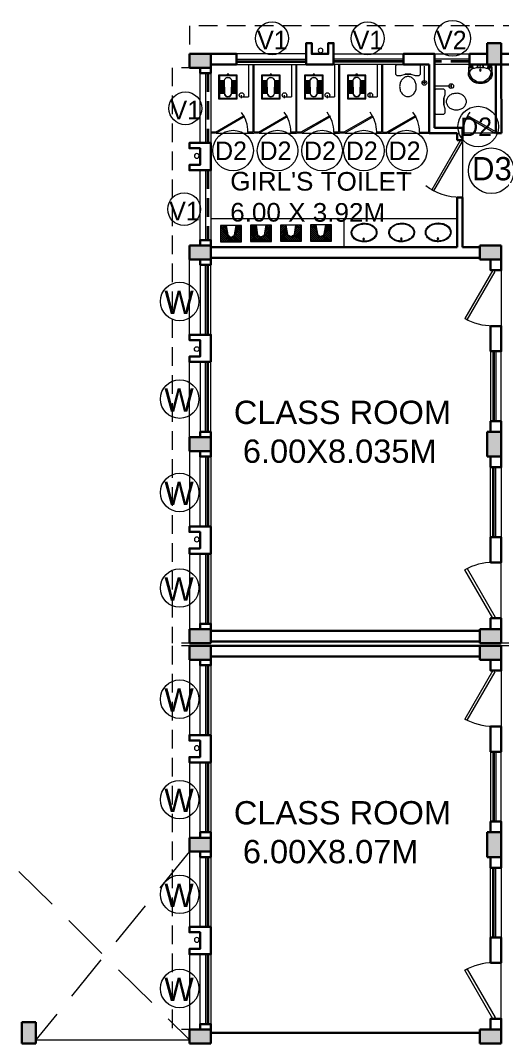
# Model space of a CAD drawing. Header units: millimetres. Extents: x 3614 to 12428, y -844 to 6844.
# Drawn here: x 5646.26 to 5656.6, y -683.78 to -661.87 of the extents above; entities that cross this region are included whole.
import ezdxf

# ---------------------------------------------------------------- set-up
doc = ezdxf.new("R2010")
doc.units = ezdxf.units.MM
doc.header["$LTSCALE"] = 40
doc.header["$MEASUREMENT"] = 0
doc.linetypes.add('DASHED', pattern=[0.75, 0.5, -0.25])
doc.layers.get('0').update_dxf_attribs({"linetype": 'CONTINUOUS', "lineweight": 20})
for name, color, linetype, lineweight in [('CLL LEV.', 15, 'CONTINUOUS', 18), ('Column', 252, 'CONTINUOUS', 30), ('Column Hatch', 253, 'CONTINUOUS', 13), ('CUBICAL TOILET', 160, 'CONTINUOUS', 15), ('Door', 54, 'CONTINUOUS', 18), ('EXPANSION JOINT', 248, 'CONTINUOUS', 20), ('Fixture', 44, 'CONTINUOUS', 15), ('Furniture', 13, 'CONTINUOUS', 15), ('Hidden', 30, 'DASHED', 18), ('Railing', 23, 'CONTINUOUS', 18), ('TEXT', 7, 'CONTINUOUS', 20), ('Ventilator', 6, 'DASHED', 18), ('Wall', 7, 'CONTINUOUS', 30), ('Window', 150, 'CONTINUOUS', 15), ('Window-Wall', 7, 'CONTINUOUS', 18)]:
    doc.layers.add(name, color=color, linetype=linetype, lineweight=lineweight)
doc.styles.add('DIM', font='arial.ttf')
doc.styles.add('STYLE9', font='GOTHIC.TTF')

# ---------------------------------------------------------------- blocks, each defined once
blk = doc.blocks.new('COLUMN 546')
at = {"layer": 'Column Hatch'}
h = blk.add_hatch(color=0, dxfattribs=at)
h.dxf.hatch_style = 1
h.paths.add_polyline_path([(0, 0), (0.3, 0), (0.3, 0.46), (0, 0.46)])
at = {"layer": 'Column'}
for p, q in [((0.3, 0.46), (0, 0.46)), ((0, 0.46), (0, 0)), ((0.3, 0), (0.3, 0.46)), ((0, 0), (0.3, 0))]:
    blk.add_line(p, q, dxfattribs=at)
blk = doc.blocks.new('WINDOW 1')
at = {"layer": 'CLL LEV.'}
for p, q in [((-0.115, -0.23), (-0.115, -0.46)), ((1.615, -0.23), (1.615, -0.46)), ((-0.115, -0.46), (1.615, -0.46))]:
    blk.add_line(p, q, dxfattribs=at)
at = {"layer": 'Window'}
for p, q in [((0, -0.051), (1.5, -0.051)), ((0, -0.081), (1.5, -0.081))]:
    blk.add_line(p, q, dxfattribs=at)
at = {"layer": 'Window-Wall'}
for p, q in [((0, 0), (1.5, 0)), ((0, -0.23), (0, 0)), ((1.5, 0), (1.5, -0.23)), ((0, -0.115), (1.5, -0.115)), ((1.5, -0.23), (0, -0.23))]:
    blk.add_line(p, q, dxfattribs=at)
blk = doc.blocks.new('SHAFT2')
at = {"layer": 'Fixture'}
blk.add_circle((0.302, 0.307), 0.05, dxfattribs=at)
at = {"layer": 'Wall'}
blk.add_lwpolyline([(0, 0.585), (0.46, 0.585), (0.46, 0.47), (0.23, 0.47), (0.23, 0.115), (0.46, 0.115), (0.46, 0), (0, 0), (0, 0.585)], dxfattribs=at)
blk = doc.blocks.new('VENT 2')
at = {"layer": 'Ventilator', "linetype": 'Continuous', "ltscale": 0.02}
for p, q in [((0, 0.182), (1.5, 0.182)), ((0, 0.152), (1.5, 0.152))]:
    blk.add_line(p, q, dxfattribs=at)
at = {"layer": 'Window-Wall'}
for p, q in [((0, 0.23), (1.5, 0.23)), ((0, 0), (0, 0.23)), ((1.5, 0.23), (1.5, 0)), ((0, 0.115), (1.5, 0.115)), ((1.5, 0), (0, 0))]:
    blk.add_line(p, q, dxfattribs=at)
blk = doc.blocks.new('*U18')
for p, q in [((0, 0), (0, -6)), ((40, 0), (40, -6))]:
    blk.add_line(p, q)
blk.add_lwpolyline([(0, 0), (34.64, 20), (35.52, 18.48), (0.87, -1.52)], close=True)
blk.add_arc((0, 0), 40, 0, 30)
blk = doc.blocks.new('DOOR1')
at = {"layer": 'Door'}
blk.add_line((0, 0), (1.2, 0), dxfattribs=at)
at = {"layer": 'Door', "xscale": 0.0300000000000013, "yscale": 0.0300000000000013, "zscale": 0.0300000000000013}
blk.add_blockref('*U18', (0, 0.18), dxfattribs=at)
blk = doc.blocks.new('class 1')
at = {"layer": 'Wall'}
for points in [[(0.23, -0.035), (0, -0.035), (0, -0.265), (0.23, -0.265), (0.23, -0.035)], [(0.23, -1.465), (0, -1.465), (0, -2.005), (0.23, -2.005), (0.23, -1.465)], [(0.23, -3.505), (0, -3.505), (0, -3.735), (0.23, -3.735), (0.23, -3.505)]]:
    blk.add_lwpolyline(points, dxfattribs=at)
at = {"layer": 'Wall', "rotation": 270}
for name, p in [('DOOR1', (0, -0.265)), ('VENT 2', (0, -2.005))]:
    blk.add_blockref(name, p, dxfattribs=at)
blk = doc.blocks.new('COLM 530')
at = {"layer": 'Column Hatch'}
h = blk.add_hatch(color=0, dxfattribs=at)
h.dxf.hatch_style = 1
h.paths.add_polyline_path([(5443.518, -633.795), (5443.218, -633.795), (5443.218, -634.325), (5443.518, -634.325)])
at = {"layer": 'Column'}
for p, q in [((5443.518, -633.795), (5443.218, -633.795)), ((5443.218, -633.795), (5443.218, -634.325)), ((5443.518, -634.325), (5443.518, -633.795)), ((5443.218, -634.325), (5443.518, -634.325))]:
    blk.add_line(p, q, dxfattribs=at)
blk = doc.blocks.new('*X5')
at = {"color": 0}
for p, q in [((705, 323), (943, 561)), ((705, 365), (900, 561)), ((705, 408), (858, 561)), ((705, 450), (815, 561)), ((705, 493), (773, 561)), ((705, 535), (730, 561)), ((848, 383), (705, 526)), ((842, 346), (705, 483)), ((835, 310), (705, 441)), ((854, 419), (712, 561)), ((866, 449), (755, 561)), ((888, 469), (797, 561)), ((921, 479), (839, 561)), ((1145, 298), (882, 561)), ((899, 474), (985, 561)), ((1145, 340), (924, 561)), ((944, 477), (1027, 561)), ((1145, 383), (967, 561)), ((971, 462), (1070, 561)), ((990, 438), (1112, 561)), ((998, 404), (1145, 551)), ((1004, 368), (1145, 508)), ((1145, 425), (1009, 561)), ((1011, 332), (1145, 466)), ((1145, 467), (1051, 561)), ((1145, 510), (1094, 561)), ((1145, 552), (1136, 561)), ((705, 280), (858, 434)), ((829, 274), (705, 398)), ((705, 238), (847, 381)), ((823, 237), (705, 356)), ((798, 221), (705, 314)), ((755, 221), (705, 271)), ((713, 221), (705, 229)), ((730, 221), (839, 330)), ((772, 221), (830, 279)), ((815, 221), (822, 228)), ((1145, 255), (999, 401)), ((1137, 221), (1007, 350)), ((1095, 221), (1016, 299)), ((1017, 295), (1145, 423)), ((1023, 259), (1145, 381)), ((1052, 221), (1024, 248)), ((1029, 223), (1145, 339)), ((1069, 221), (1145, 296)), ((1112, 221), (1145, 254))]:
    blk.add_line(p, q, dxfattribs=at)
blk = doc.blocks.new('RSA CL7')
blk.add_lwpolyline([(8.86, 0), (-8.86, 0), (-8.86, -13.78), (-3.94, -13.78), (3.94, -13.78), (8.86, -13.78)], close=True)
blk.add_lwpolyline([(-4.1, -13.58), (-2.78, -5.72, -0.835943), (2.8, -5.76), (4.1, -13.58), (8.66, -13.58), (8.66, -0.2), (-8.66, -0.2), (-8.66, -13.58)], format="xyb", close=True)
blk.add_lwpolyline([(-3.94, -13.78), (-2.59, -5.75, -0.835548), (2.61, -5.79), (3.94, -13.78)], format="xyb")
for centre, start, end in [((-1.41, -4.14), 207.2135, 40.95643), ((-0.03, -3.6), 185.89987, 355.82489), ((1.47, -4.14), 140.99617, 329.34676)]:
    blk.add_arc(centre, 0.493, start, end)
at = {"xscale": 0.0393714285714286, "yscale": 0.0393714285714286, "zscale": 0.0393714285714286}
blk.add_blockref('*X5', (-36.41, -22.27), dxfattribs=at)
blk = doc.blocks.new('RSA BASIN 2')
for points in [[(10.67, -8.12, 0.12976), (9.97, -5.22, 0.106426), (7.61, -2.47, 0.084431), (4.27, -0.72, 0.073534), (0, 0, 0.073534), (-4.29, -0.55, 0.084431), (-7.7, -2.16, 0.106426), (-10.17, -4.82, 0.12976), (-10.98, -7.69, 0.12976), (-10.28, -10.59, 0.106426), (-7.92, -13.34, 0.084431), (-4.58, -15.09, 0.073534), (-0.31, -15.81, 0.073534), (3.98, -15.26, 0.084431), (7.39, -13.64, 0.106426), (9.85, -10.99, 0.12976)], [(10.08, -7.9, 0.119977), (9.45, -5.5, 0.106426), (7.25, -2.94, 0.084431), (4.08, -1.28, 0.073534), (-0.01, -0.59, 0.073534), (-4.13, -1.12, 0.084431), (-7.36, -2.65, 0.106426), (-9.66, -5.12, 0.12976), (-10.39, -7.7, 0.009633), (-10.39, -7.9, 0.119977), (-9.76, -10.31, 0.106426), (-7.57, -12.87, 0.084431), (-4.4, -14.53, 0.073534), (-0.3, -15.22, 0.073534), (3.82, -14.69, 0.084431), (7.05, -13.16, 0.106426), (9.35, -10.69, 0.12976), (10.08, -8.11, 0.009633)]]:
    blk.add_lwpolyline(points, format="xyb", close=True)
for radius in [0.7, 0.479]:
    blk.add_circle((-0.47, -2.53), radius)
blk = doc.blocks.new('Door - Left Hung 36 in.')
at = {"layer": 'Door'}
blk.add_line((0.75, -1.3), (35.93, -1.3), dxfattribs=at)
blk.add_lwpolyline([(0.75, -1.3), (0, 0), (31.18, 18), (31.93, 16.7)], close=True, dxfattribs=at)
blk.add_arc((0, 0), 36, 0, 37.31013, dxfattribs=at)
blk = doc.blocks.new('ENGLISH SHEET')
at = {"layer": 'Fixture'}
for p, q in [((4663.798, 251.204), (4663.773, 251.179)), ((4663.773, 251.179), (4663.773, 250.696)), ((4663.976, 251.204), (4663.798, 251.204)), ((4664.002, 251.179), (4663.976, 251.204)), ((4664.002, 251.09), (4664.002, 251.179)), ((4663.976, 251.001), (4664.002, 251.09)), ((4663.976, 250.874), (4663.976, 251.001)), ((4663.976, 251.001), (4663.976, 250.874)), ((4663.773, 250.696), (4663.798, 250.67)), ((4663.798, 250.67), (4663.976, 250.67)), ((4664.002, 250.785), (4663.976, 250.874)), ((4663.976, 250.67), (4664.002, 250.696)), ((4664.002, 250.696), (4664.002, 250.785))]:
    blk.add_line(p, q, dxfattribs=at)
blk.add_lwpolyline([(4664.459, 250.937, 0.117036), (4664.443, 251.003, 0.104338), (4664.396, 251.063, 0.09029), (4664.321, 251.105, 0.09898), (4664.243, 251.115, 0.08237), (4664.159, 251.101, 0.09029), (4664.09, 251.063, 0.104338), (4664.043, 251.003, 0.117036), (4664.027, 250.937, 0.117036), (4664.043, 250.871, 0.104338), (4664.09, 250.811, 0.09029), (4664.159, 250.773, 0.08237), (4664.243, 250.759, 0.08237), (4664.327, 250.773, 0.09029), (4664.396, 250.811, 0.104338), (4664.443, 250.871, 0.117036)], format="xyb", close=True, dxfattribs=at)
blk = doc.blocks.new('RSA BASIN 9')
for points in [[(-0.1, -16.2, 0.340881), (10.04, -9, 0.074195), (10.06, -8.89), (9.53, 0), (-9.54, 0), (-10.02, -8.77, 0.082611), (-9.96, -9.15, 0.330812), (-0.1, -16.2)], [(0, -15.03, 0.391482), (8.86, -6.67, 0.252869), (6.53, -3.51, 0.087242), (0.02, -2.46, 0.079484), (-6.53, -3.51, 0.2542), (-8.82, -6.67, 0.39026), (0, -15.03)], [(-8.57, -1.96, -0.907437), (-8.45, -1.81), (-7.52, -2.57, -0.907437), (-7.64, -2.72)], [(-8.2, -1.64, -0.907437), (-8.07, -1.49), (-7.14, -2.25, -0.907437), (-7.27, -2.4)], [(-7.82, -1.32, -0.907437), (-7.7, -1.17), (-6.77, -1.93, -0.907437), (-6.89, -2.08)], [(7.82, -1.32, 0.907437), (7.7, -1.17), (6.77, -1.93, 0.907437), (6.89, -2.08)], [(8.2, -1.64, 0.907437), (8.07, -1.49), (7.14, -2.25, 0.907437), (7.27, -2.4)], [(8.57, -1.96, 0.907437), (8.45, -1.81), (7.52, -2.57, 0.907437), (7.64, -2.72)]]:
    blk.add_lwpolyline(points, format="xyb", close=True)
for points in [[(-5.93, -3.31), (-6.16, -2.95, -0.183787), (-6.22, -2.68, 0.126662), (-6.25, -2.43), (-6.59, -1.44, 0.35453), (-7.05, -0.98), (-8.75, -0.98, 0.414214), (-9.14, -1.37), (-9.56, -9.09, 0.329849), (-0.07, -15.81, 0.338736), (9.65, -8.94, 0.075632), (9.66, -8.82), (9.14, -1.37, 0.414214), (8.75, -0.98), (7.05, -0.98, 0.35453), (6.59, -1.44), (6.25, -2.43, 0.126662), (6.22, -2.68, -0.183787), (6.16, -2.95), (5.93, -3.31)], [(-6.18, -3.39), (-6.24, -3.29, 0.220542), (-6.52, -3.11), (-8.75, -2.78, -0.361119), (-9.19, -2.35)], [(6.18, -3.39), (6.24, -3.29, -0.220542), (6.52, -3.11), (8.75, -2.78, 0.358803), (9.21, -2.33, 0.358803)]]:
    blk.add_lwpolyline(points, format="xyb")
for centre, radius in [((-2.35, -1.56), 0.399), ((0, -4.82), 0.771), ((0, -4.82), 0.602), ((0, -1.23), 0.399), ((2.28, -1.51), 0.399)]:
    blk.add_circle(centre, radius)
blk = doc.blocks.new('RSA CL6')
for p, q in [((5.51, 3.48), (5.51, 7.28)), ((5.91, 3.47), (5.91, 7.28)), ((6.3, 3.46), (6.3, 7.28)), ((6.69, 3.45), (6.69, 7.28)), ((7.09, 3.44), (7.09, 7.28)), ((7.48, 3.43), (7.48, 7.28)), ((7.87, 3.42), (7.87, 7.28)), ((8.27, 3.41), (8.27, 7.28)), ((8.66, 3.4), (8.66, 7.28)), ((9.06, 3.39), (9.06, 7.28)), ((9.45, 3.38), (9.45, 7.28)), ((9.84, 3.37), (9.84, 7.28)), ((10.24, 3.36), (10.24, 7.28)), ((10.63, 3.35), (10.63, 7.28)), ((11.02, 3.34), (11.02, 7.28)), ((11.42, 3.33), (11.42, 7.28)), ((11.81, 3.32), (11.81, 7.28)), ((12.2, 3.31), (12.2, 7.28)), ((12.6, 3.31), (12.6, 7.28)), ((12.99, 3.3), (12.99, 7.28)), ((13.39, 3.29), (13.39, 7.28)), ((13.78, 3.28), (13.78, 7.28)), ((14.17, 3.27), (14.17, 7.28)), ((14.57, 3.26), (14.57, 7.28)), ((14.96, 3.25), (14.96, 7.28)), ((15.35, 3.24), (15.35, 7.28)), ((15.75, 3.23), (15.75, 7.28)), ((16.14, 3.22), (16.14, 7.28)), ((16.14, 7.28), (16.14, 3.22)), ((5.51, -7.28), (5.51, -3.47)), ((5.91, -7.28), (5.91, -3.45)), ((6.3, -7.28), (6.3, -3.44)), ((6.69, -7.28), (6.69, -3.43)), ((7.09, -7.28), (7.09, -3.42)), ((7.48, -7.28), (7.48, -3.41)), ((7.87, -7.28), (7.87, -3.4)), ((8.27, -7.28), (8.27, -3.39)), ((8.66, -7.28), (8.66, -3.38)), ((9.06, -7.28), (9.06, -3.37)), ((9.45, -7.28), (9.45, -3.36)), ((9.84, -7.28), (9.84, -3.34)), ((10.24, -7.28), (10.24, -3.33)), ((10.63, -7.28), (10.63, -3.32)), ((11.02, -7.28), (11.02, -3.31)), ((11.42, -7.28), (11.42, -3.3)), ((11.81, -7.28), (11.81, -3.29)), ((12.2, -7.28), (12.2, -3.28)), ((12.6, -7.28), (12.6, -3.27)), ((12.99, -7.28), (12.99, -3.26)), ((13.39, -7.28), (13.39, -3.24)), ((13.78, -7.28), (13.78, -3.23)), ((14.17, -7.28), (14.17, -3.22)), ((14.57, -7.28), (14.57, -3.21)), ((14.96, -7.28), (14.96, -3.2)), ((15.35, -7.28), (15.35, -3.19)), ((15.75, -7.28), (15.75, -3.18)), ((16.14, -3.17), (16.14, -7.28)), ((16.14, -7.28), (16.14, -3.17))]:
    blk.add_line(p, q)
blk.add_lwpolyline([(0.79, -0.59), (0, -0.59), (0, 0.59), (0.79, 0.59)])
for points in [[(0.79, 7.87), (20.87, 7.87), (20.87, -7.87), (0.79, -7.87)], [(1.38, 7.28), (20.28, 7.28), (20.28, -7.28), (1.38, -7.28)]]:
    blk.add_lwpolyline(points, close=True)
for points in [[(5.51, 3.48), (16.14, 3.22, -0.899983), (16.14, -3.17), (5.54, -3.47, -0.799392)], [(5.53, 3.28), (16.13, 3.02, -0.897689), (16.12, -2.97), (5.56, -3.27, -0.793494), (5.53, 3.28)]]:
    blk.add_lwpolyline(points, format="xyb", close=True)
blk = doc.blocks.new('projdc')
at = {"layer": 'Hidden', "ltscale": 0.02}
for p, q in [((5581.462, -297.827), (5580.862, -297.827)), ((5580.862, -297.827), (5580.862, -310.172)), ((5581.462, -310.172), (5580.862, -310.172)), ((5581.462, -310.234), (5580.862, -310.234)), ((5580.862, -310.234), (5580.862, -318.466)), ((5581.462, -318.464), (5580.862, -318.466))]:
    blk.add_line(p, q, dxfattribs=at)
blk = doc.blocks.new('d2')
at = {"layer": 'TEXT', "color": 3, "ltscale": 0.2}
blk.add_circle((5437.77, -664.817), 0.435, dxfattribs=at)
at = {"layer": 'TEXT', "color": 3, "style": 'STYLE9'}
blk.add_text('D2', height=0.4, dxfattribs=at).set_placement((5437.383, -665.022))
blk = doc.blocks.new('W')
at = {"layer": 'TEXT', "color": 3}
blk.add_circle((2080.863, -1087.688), 0.414, dxfattribs=at)
at = {"layer": 'TEXT', "color": 3, "style": 'STYLE9'}
blk.add_text('W', height=0.5, dxfattribs=at).set_placement((2080.534, -1087.956))
blk = doc.blocks.new('VENT TOILET')
at = {"layer": 'TEXT', "color": 3, "ltscale": 0.2}
blk.add_circle((5438.623, -662.256), 0.352, dxfattribs=at)
at = {"layer": 'TEXT', "color": 3, "style": 'STYLE9'}
blk.add_text('V1', height=0.4, dxfattribs=at).set_placement((5438.303, -662.494))
blk = doc.blocks.new('STAAFF VENT')
at = {"layer": 'TEXT', "color": 3, "ltscale": 0.2}
blk.add_circle((5442.495, -662.256), 0.384, dxfattribs=at)
at = {"layer": 'TEXT', "color": 3, "style": 'STYLE9'}
blk.add_text('V2', height=0.4, dxfattribs=at).set_placement((5442.142, -662.494))

msp = doc.modelspace()

# ---------------------------------------------------------------- linework, layer by layer
at = {"layer": 'CLL LEV.'}
for p, q in [((5650.1108, -664.6155), (5649.8808, -664.6155)), ((5650.1108, -664.9705), (5649.8808, -664.9705))]:
    msp.add_line(p, q, dxfattribs=at)
at = {"layer": 'CUBICAL TOILET', "ltscale": 0.01}
for p, q in [((5651.2408, -662.8155), (5651.2408, -664.2708)), ((5651.2608, -662.8155), (5651.2608, -664.2708)), ((5652.1608, -662.815), (5652.1608, -664.2703)), ((5652.1808, -662.815), (5652.1808, -664.2703)), ((5653.0808, -662.8146), (5653.0808, -664.2699)), ((5653.1008, -662.8146), (5653.1008, -664.2699)), ((5654.0008, -662.8142), (5654.0008, -664.2695)), ((5654.0208, -662.8142), (5654.0208, -664.2695)), ((5650.4408, -664.2712), (5650.3408, -664.2712)), ((5650.4408, -664.2912), (5650.3408, -664.2912)), ((5650.4408, -664.2712), (5650.4408, -664.2912)), ((5651.2408, -664.2708), (5651.1372, -664.2708)), ((5651.1372, -664.2708), (5651.1372, -664.2908)), ((5651.1372, -664.2908), (5651.2608, -664.2908)), ((5651.3608, -664.2708), (5651.2608, -664.2708)), ((5651.3608, -664.2908), (5651.2608, -664.2908)), ((5651.3608, -664.2708), (5651.3608, -664.2908)), ((5652.1608, -664.2703), (5652.0572, -664.2703)), ((5652.0572, -664.2703), (5652.0572, -664.2903)), ((5652.0572, -664.2903), (5652.1808, -664.2903)), ((5652.2808, -664.2703), (5652.1808, -664.2703)), ((5652.2808, -664.2903), (5652.1808, -664.2903)), ((5652.2808, -664.2703), (5652.2808, -664.2903)), ((5653.0808, -664.2699), (5652.9772, -664.2699)), ((5652.9772, -664.2699), (5652.9772, -664.2899)), ((5652.9772, -664.2899), (5653.1008, -664.2899)), ((5653.2008, -664.2699), (5653.1008, -664.2699)), ((5653.2008, -664.2899), (5653.1008, -664.2899)), ((5653.2008, -664.2699), (5653.2008, -664.2899)), ((5654.0008, -664.2695), (5653.8972, -664.2695)), ((5653.8972, -664.2695), (5653.8972, -664.2895)), ((5653.8972, -664.2895), (5654.1208, -664.2895)), ((5654.0208, -664.2695), (5654.1208, -664.2695)), ((5654.1208, -664.2695), (5654.1208, -664.2895)), ((5654.8162, -664.2699), (5655.0211, -664.2699)), ((5654.8162, -664.2699), (5654.8162, -664.2899)), ((5654.8162, -664.2899), (5655.0211, -664.2899))]:
    msp.add_line(p, q, dxfattribs=at)
at = {"layer": 'CUBICAL TOILET', "ltscale": 0.05}
msp.add_lwpolyline([(5653.2034, -666.126), (5653.193, -666.126), (5653.193, -666.7355), (5653.2034, -666.7355)], close=True, dxfattribs=at)
at = {"layer": 'EXPANSION JOINT', "linetype": 'ByBlock', "ltscale": 0.05}
for p, q in [((5659.9208, -675.2305), (5656.5708, -675.2305)), ((5659.9208, -675.2925), (5656.5708, -675.2925))]:
    msp.add_line(p, q, dxfattribs=at)
at = {"layer": 'Fixture', "ltscale": 0.05}
msp.add_line((5655.6209, -666.1277), (5650.3408, -666.1277), dxfattribs=at)
at = {"layer": 'Furniture', "ltscale": 0.05}
for p, q in [((5651.1508, -662.8168), (5651.1507, -663.5095)), ((5652.0708, -662.8163), (5652.0707, -663.5091)), ((5652.9908, -662.8159), (5652.9907, -663.5086)), ((5653.9108, -662.8155), (5653.9107, -663.5082)), ((5654.9199, -663.229), (5654.9199, -662.8505)), ((5654.9541, -663.2132), (5654.8857, -663.2132)), ((5655.4958, -663.2454), (5655.4958, -663.3137)), ((5653.7607, -663.5074), (5653.7607, -663.439)), ((5655.5116, -663.2795), (5655.1331, -663.2795)), ((5650.9849, -663.5095), (5651.1507, -663.5095)), ((5651.0007, -663.5424), (5651.0007, -663.474)), ((5651.9049, -663.5091), (5652.0707, -663.5091)), ((5651.9207, -663.5419), (5651.9207, -663.4736)), ((5652.8249, -663.5086), (5652.9907, -663.5086)), ((5652.8407, -663.5415), (5652.8407, -663.4732)), ((5653.7449, -663.5082), (5653.9107, -663.5082))]:
    msp.add_line(p, q, dxfattribs=at)
for centre in [(5654.9199, -663.2132), (5655.4958, -663.2795), (5651.0007, -663.4745), (5651.9207, -663.4741), (5652.8407, -663.4736), (5653.7607, -663.4732)]:
    msp.add_circle(centre, 0.05, dxfattribs=at)
at = {"layer": 'Hidden', "ltscale": 0.02}
for p, q in [((5655.8858, -661.9875), (5649.8808, -661.9875)), ((5649.8808, -661.9875), (5649.8808, -662.5875)), ((5666.6108, -661.9906), (5655.8858, -661.9875))]:
    msp.add_line(p, q, dxfattribs=at)
at = {"layer": 'Railing', "linetype": 'ByBlock', "ltscale": 0.05}
msp.add_line((5646.5878, -683.7425), (5649.8808, -683.7425), dxfattribs=at)
at = {"layer": 'TEXT', "color": 3, "ltscale": 0.2}
msp.add_circle((5656.3543, -665.0964), 0.4884, dxfattribs=at)
at = {"layer": 'Ventilator', "ltscale": 0.02}
for p, q in [((5655.8858, -662.74), (5655.1358, -662.74)), ((5655.8858, -662.77), (5655.1358, -662.77)), ((5650.2598, -663.0005), (5650.2598, -664.5005)), ((5650.2898, -663.0005), (5650.2898, -664.5005)), ((5650.2598, -665.0855), (5650.2598, -666.5855)), ((5650.2898, -665.0855), (5650.2898, -666.5855))]:
    msp.add_line(p, q, dxfattribs=at)
at = {"layer": 'Wall', "ltscale": 0.05}
for p, q in [((5655.0211, -664.2899), (5655.0208, -662.8155)), ((5655.136, -664.1749), (5655.1358, -662.8154)), ((5656.4558, -662.8155), (5656.4561, -664.2898)), ((5656.5708, -662.8155), (5656.5711, -664.2898)), ((5655.6206, -664.2898), (5655.0211, -664.2899)), ((5655.7411, -664.1748), (5655.136, -664.1749)), ((5655.6206, -664.4406), (5655.6206, -664.2898)), ((5655.7411, -664.4406), (5655.7411, -664.1764)), ((5656.4561, -664.2898), (5656.5711, -664.2898)), ((5655.7411, -664.4406), (5655.6206, -664.4406)), ((5655.621, -666.7355), (5655.6208, -665.67)), ((5655.7358, -665.67), (5655.6208, -665.67)), ((5655.736, -666.735), (5655.7358, -665.67)), ((5655.736, -666.735), (5656.1108, -666.735))]:
    msp.add_line(p, q, dxfattribs=at)
at = {"layer": 'Wall'}
for p, q in [((5650.3408, -666.7355), (5655.621, -666.7355)), ((5650.3408, -666.9655), (5656.1108, -666.9655)), ((5656.1108, -674.9655), (5650.3408, -674.9655)), ((5656.1108, -675.1955), (5650.3408, -675.1955)), ((5656.1108, -675.2925), (5650.3408, -675.2925)), ((5656.1108, -675.5225), (5650.3408, -675.5225)), ((5656.1108, -683.5925), (5650.3408, -683.5925))]:
    msp.add_line(p, q, dxfattribs=at)
at = {"layer": 'Wall', "ltscale": 0.05}
for points in [[(5650.8883, -662.8183), (5650.3408, -662.8183), (5650.3408, -662.5879), (5650.8883, -662.5879)], [(5655.8858, -662.5879), (5656.2708, -662.5879), (5656.2708, -662.8179), (5655.8858, -662.8179)]]:
    msp.add_lwpolyline(points, close=True, dxfattribs=at)
msp.add_lwpolyline([(5655.136, -664.1773), (5655.1358, -662.5879), (5654.4733, -662.5879), (5654.4733, -662.8183), (5655.0208, -662.8183), (5655.0208, -662.8179)], dxfattribs=at)
at = {"layer": 'Wall'}
for points in [[(5656.8008, -662.8155), (5656.8008, -662.5855), (5656.5708, -662.5855), (5656.5708, -662.8155), (5656.8008, -662.8155)], [(5650.1108, -662.8855), (5650.1108, -663.0005), (5650.3408, -663.0005), (5650.3408, -662.8855), (5650.1108, -662.8855)], [(5650.1108, -663.0005), (5650.1108, -662.8855), (5650.3408, -662.8855), (5650.3408, -663.0005), (5650.1108, -663.0005)], [(5650.1108, -666.7005), (5650.1108, -666.5855), (5650.3408, -666.5855), (5650.3408, -666.7005), (5650.1108, -666.7005)], [(5650.1108, -667.0005), (5650.1108, -667.1155), (5650.3408, -667.1155), (5650.3408, -667.0005), (5650.1108, -667.0005)], [(5650.1108, -670.8155), (5650.1108, -670.7005), (5650.3408, -670.7005), (5650.3408, -670.8155), (5650.1108, -670.8155)], [(5650.1108, -670.7005), (5650.1108, -670.8155), (5650.3408, -670.8155), (5650.3408, -670.7005), (5650.1108, -670.7005)], [(5650.1108, -671.1155), (5650.1108, -671.2305), (5650.3408, -671.2305), (5650.3408, -671.1155), (5650.1108, -671.1155)], [(5650.1108, -671.2305), (5650.1108, -671.1155), (5650.3408, -671.1155), (5650.3408, -671.2305), (5650.1108, -671.2305)], [(5650.1108, -674.9305), (5650.1108, -674.8155), (5650.3408, -674.8155), (5650.3408, -674.9305), (5650.1108, -674.9305)], [(5650.1108, -675.5925), (5650.1108, -675.7075), (5650.3408, -675.7075), (5650.3408, -675.5925), (5650.1108, -675.5925)], [(5650.1108, -675.7075), (5650.1108, -675.5925), (5650.3408, -675.5925), (5650.3408, -675.7075), (5650.1108, -675.7075)], [(5650.1108, -679.4075), (5650.1108, -679.2925), (5650.3408, -679.2925), (5650.3408, -679.4075), (5650.1108, -679.4075)], [(5650.1108, -679.7075), (5650.1108, -679.8225), (5650.3408, -679.8225), (5650.3408, -679.7075), (5650.1108, -679.7075)], [(5650.1108, -679.8225), (5650.1108, -679.7075), (5650.3408, -679.7075), (5650.3408, -679.8225), (5650.1108, -679.8225)], [(5650.1108, -683.5225), (5650.1108, -683.4075), (5650.3408, -683.4075), (5650.3408, -683.5225), (5650.1108, -683.5225)]]:
    msp.add_lwpolyline(points, dxfattribs=at)
at = {"layer": 'Window-Wall'}
for p, q in [((5655.1358, -662.5879), (5655.8858, -662.5879)), ((5655.8858, -662.5879), (5655.8858, -662.8179)), ((5655.8858, -662.7029), (5655.1358, -662.7029)), ((5650.1108, -664.5005), (5650.1108, -663.0005)), ((5650.1108, -663.0005), (5650.3408, -663.0005)), ((5650.2258, -663.0005), (5650.2258, -664.5005)), ((5650.3408, -663.0005), (5650.3408, -664.5005)), ((5655.8858, -662.8179), (5655.1358, -662.8179)), ((5650.3408, -664.5005), (5650.1108, -664.5005)), ((5650.1108, -666.5855), (5650.1108, -665.0855)), ((5650.1108, -665.0855), (5650.3408, -665.0855)), ((5650.2258, -665.0855), (5650.2258, -666.5855)), ((5650.3408, -665.0855), (5650.3408, -666.5855)), ((5650.3408, -666.5855), (5650.1108, -666.5855))]:
    msp.add_line(p, q, dxfattribs=at)
at = {"layer": 'Window-Wall', "linetype": 'DASHED', "ltscale": 0.05}
for p, q in [((5649.8808, -679.7075), (5646.5878, -683.7425)), ((5646.2258, -680.1325), (5649.8808, -683.7425))]:
    msp.add_line(p, q, dxfattribs=at)

# ---------------------------------------------------------------- block references
at = {"linetype": 'ByBlock', "extrusion": (0, 0, -1), "zscale": -1, "rotation": 90.00000000000001}
msp.add_blockref('SHAFT2', (-5652.3883, -662.8183), dxfattribs=at)
at = {"color": 7, "extrusion": (0, 0, -1), "zscale": -1}
for p in [(-5656.5708, -662.8175), (-5646.5878, -683.8225)]:
    msp.add_blockref('COLUMN 546', p, dxfattribs=at)
at = {"color": 7, "extrusion": (0, 0, -1), "zscale": -1, "rotation": 270}
msp.add_blockref('COLUMN 546', (-5650.3408, -662.5875), dxfattribs=at)
at = {"linetype": 'ByBlock', "xscale": -1}
for name, p in [('SHAFT2', (5650.3408, -665.0855)), ('class 1', (5656.5708, -666.9655)), ('SHAFT2', (5650.3408, -673.3155)), ('class 1', (5656.5708, -675.5575)), ('SHAFT2', (5650.3408, -677.7925)), ('SHAFT2', (5650.3408, -681.9075))]:
    msp.add_blockref(name, p, dxfattribs=at)
at = {"color": 7, "extrusion": (0, 0, -1), "xscale": -1, "zscale": -1, "rotation": 270}
for p in [(-5650.3408, -667.0005), (-5656.5708, -667.0005), (-5650.3408, -671.1155), (-5650.3408, -675.2305), (-5656.5708, -675.2305), (-5650.3408, -675.5925), (-5656.5708, -675.5925), (-5650.3408, -679.7075), (-5650.3408, -683.8225), (-5656.5708, -683.8225)]:
    msp.add_blockref('COLUMN 546', p, dxfattribs=at)
at = {"linetype": 'ByBlock', "extrusion": (0, 0, -1), "xscale": -1, "zscale": -1, "rotation": 180}
msp.add_blockref('SHAFT2', (-5650.3408, -668.6155), dxfattribs=at)
at = {"xscale": -1}
for p in [(11099.7886, -36.9056), (11099.7886, -45.4976)]:
    msp.add_blockref('COLM 530', p, dxfattribs=at)
at = {"linetype": 'ByBlock', "rotation": 180}
for p in [(5656.5708, -674.9655), (5656.5708, -683.5575)]:
    msp.add_blockref('class 1', p, dxfattribs=at)
at = {"layer": 'CLL LEV.', "xscale": -1, "rotation": 270}
for p in [(5650.3408, -668.6155), (5650.3408, -670.7005)]:
    msp.add_blockref('WINDOW 1', p, dxfattribs=at)
at = {"layer": 'CLL LEV.', "extrusion": (0, 0, -1), "xscale": -1, "zscale": -1, "rotation": 90}
for p in [(-5650.3408, -671.2305), (-5650.3408, -673.3155), (-5650.3408, -675.7075), (-5650.3408, -677.7925), (-5650.3408, -679.8225), (-5650.3408, -681.9075)]:
    msp.add_blockref('WINDOW 1', p, dxfattribs=at)
at = {"layer": 'Door', "extrusion": (0, 0, -1), "yscale": 0.0193527874282769, "zscale": -0.0193527874282769}
for p, xscale in [((-5650.4408, -664.266), -0.0193527874282769), ((-5651.3608, -664.2656), -0.0193527874282769), ((-5652.2808, -664.2652), -0.0193527874282769), ((-5653.2008, -664.2647), -0.0193527874282769), ((-5654.1208, -664.2647), -0.0193527874282769), ((-5656.4561, -664.2646), 0.0193527874282769)]:
    msp.add_blockref('Door - Left Hung 36 in.', p, dxfattribs=dict(at, xscale=xscale))
at = {"layer": 'Door', "xscale": -0.034154464692852, "yscale": 0.034154464692852, "zscale": 0.034154464692852, "rotation": 90}
msp.add_blockref('Door - Left Hung 36 in.', (5655.6967, -664.4406), dxfattribs=at)
at = {"layer": 'Fixture', "extrusion": (0, 0, -1)}
for name, p, xscale, yscale, zscale, rotation in [('RSA CL6', (-5650.7083, -663.0257), 0.0253999999957461, 0.0253999999957461, -0.0253999999957461, 270), ('RSA CL6', (-5651.6283, -663.0253), 0.0253999999957461, 0.0253999999957461, -0.0253999999957461, 270), ('RSA CL6', (-5652.5483, -663.0248), 0.0253999999957461, 0.0253999999957461, -0.0253999999957461, 270), ('RSA CL6', (-5653.4683, -663.0244), 0.0253999999957461, 0.0253999999957461, -0.0253999999957461, 270), ('RSA BASIN 2', (-5653.6315, -666.6248), 0.025399999995667, 0.025399999995667, -0.025399999995667, 180), ('RSA BASIN 2', (-5654.4379, -666.622), 0.025399999995667, 0.025399999995667, -0.025399999995667, 180), ('RSA BASIN 2', (-5655.2213, -666.6193), 0.025399999995667, 0.025399999995667, -0.025399999995667, 180)]:
    msp.add_blockref(name, p, dxfattribs=dict(at, xscale=xscale, yscale=yscale, zscale=zscale, rotation=rotation))
at = {"layer": 'Fixture', "rotation": 270}
msp.add_blockref('ENGLISH SHEET', (5403.631, 4000.9521), dxfattribs=at)
at = {"layer": 'Fixture', "ltscale": 10000, "extrusion": (0, 0, -1), "xscale": 0.0254326166754069, "yscale": 0.0254326166754069, "zscale": -0.0254326166754069, "rotation": 359.9907298551582}
msp.add_blockref('RSA BASIN 9', (-5656.1206, -662.8155), dxfattribs=at)
at = {"layer": 'Fixture'}
msp.add_blockref('ENGLISH SHEET', (991.3629, -914.5509), dxfattribs=at)
at = {"layer": 'Fixture', "xscale": 0.0253999999948724, "yscale": 0.0253999999948724, "zscale": 0.0253999999948724, "rotation": 180}
for p in [(5650.7757, -666.6201), (5651.4172, -666.6156), (5652.0587, -666.611), (5652.7002, -666.6065)]:
    msp.add_blockref('RSA CL7', p, dxfattribs=at)
at = {"layer": 'Hidden'}
msp.add_blockref('projdc', (68.649, -365.0584), dxfattribs=at)
at = {"layer": 'TEXT'}
for name, p in [('VENT TOILET', (213.0301, 0)), ('VENT TOILET', (215.0806, 0)), ('STAAFF VENT', (213.0301, 0)), ('VENT TOILET', (211.1721, -1.5017)), ('d2', (218.3051, 0.6677)), ('d2', (213.0486, 0.1525)), ('d2', (214.0023, 0.1525)), ('d2', (214.956, 0.1525)), ('d2', (215.8529, 0.1525)), ('d2', (216.7725, 0.1525)), ('VENT TOILET', (211.1453, -3.666)), ('W', (3568.8094, 419.7866)), ('W', (3568.8094, 417.6916)), ('W', (3568.8094, 415.6873)), ('W', (3568.8094, 413.6374)), ('W', (3568.8094, 411.2526)), ('W', (3568.8094, 409.0968)), ('W', (3568.8094, 407.0645)), ('W', (3568.8094, 405.0436))]:
    msp.add_blockref(name, p, dxfattribs=at)
at = {"layer": 'Wall', "extrusion": (0, 0, -1), "zscale": -1, "rotation": 180}
msp.add_blockref('VENT 2', (-5650.8883, -662.5883), dxfattribs=at)
at = {"layer": 'Wall', "extrusion": (0, 0, -1), "xscale": -1, "zscale": -1, "rotation": 180}
msp.add_blockref('VENT 2', (-5654.4733, -662.5883), dxfattribs=at)

# ---------------------------------------------------------------- texts
at = {"layer": 'TEXT', "color": 3, "style": 'STYLE9'}
msp.add_text('D3', height=0.5, dxfattribs=at).set_placement((5655.9411, -665.3022))
at = {"layer": 'TEXT', "insert": (5650.6025, -665.119), "char_height": 0.4, "width": 4.832064, "attachment_point": 1, "rotation": 359.87953, "style": 'DIM'}
msp.add_mtext("{\\fArial|b0|i0|c0|p34; GIRL'S TOILET\\P 6.00 X 3.92M}", dxfattribs=at)
at = {"layer": 'TEXT', "char_height": 0.5, "attachment_point": 1, "style": 'DIM'}
for s, insert in [('{\\fArial|b0|i0|c0|p34;CLASS ROOM\\P 6.00X8.035M}', (5650.8338, -670.0308)), ('{\\fArial|b0|i0|c0|p34;CLASS ROOM\\P 6.00X8.07M}', (5650.8338, -678.6228))]:
    msp.add_mtext_dynamic_manual_height_columns(s, width=19.989683, gutter_width=5, heights=[0], dxfattribs=dict(at, insert=insert))

doc.saveas('drawing.dxf')
